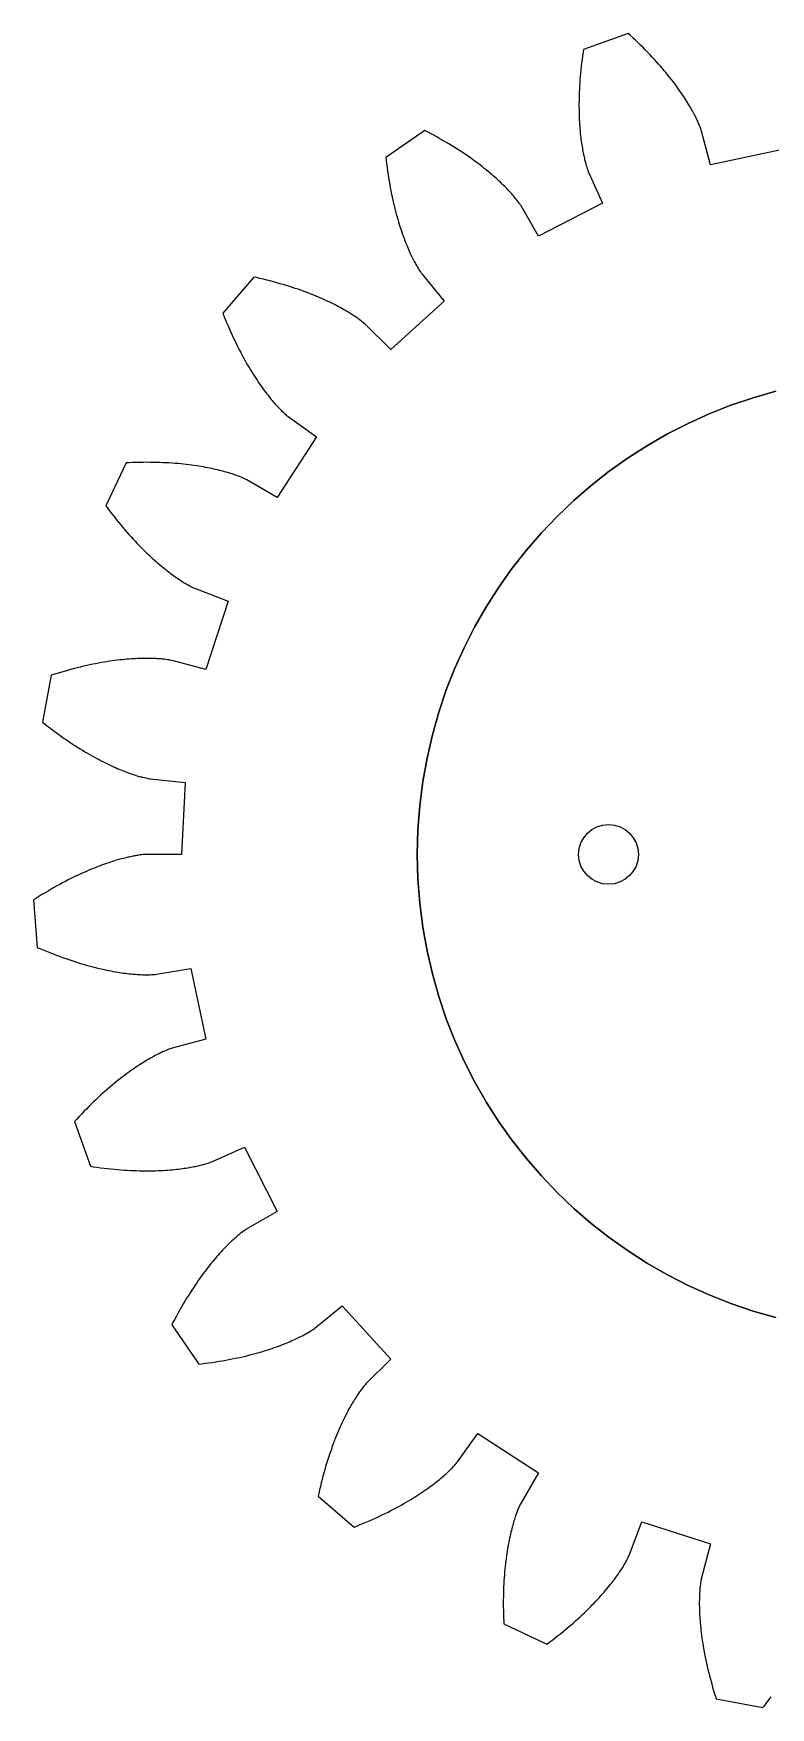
# Model space of a CAD drawing. Extents: x 0 to 3.61, y 0 to 3.61.
# Drawn here: x 0 to 1.542, y 0.019 to 3.52 of the extents above; entities that cross this region are included whole.
import ezdxf

# ---------------------------------------------------------------- set-up
doc = ezdxf.new("R2010")
doc.units = 0
doc.layers.add('1', color=1, linetype='CONTINUOUS')
doc.layers.add('Default Layer', color=1, linetype='CONTINUOUS')

msp = doc.modelspace()

# ---------------------------------------------------------------- linework, layer by layer
at = {"layer": '1'}
msp.add_lwpolyline([(1.5641, 3.2769), (1.4166, 3.2452), (1.3977, 3.3158), (1.3971, 3.3179), (1.3962, 3.3204), (1.3954, 3.3227), (1.3943, 3.3253), (1.3931, 3.3284), (1.3916, 3.3319), (1.3908, 3.3339), (1.3899, 3.3359), (1.3889, 3.338), (1.3878, 3.3402), (1.3867, 3.3425), (1.3855, 3.3449), (1.3843, 3.3474), (1.3829, 3.35), (1.3815, 3.3527), (1.38, 3.3555), (1.3785, 3.3584), (1.3768, 3.3613), (1.375, 3.3644), (1.3732, 3.3675), (1.3713, 3.3707), (1.3693, 3.3741), (1.3672, 3.3775), (1.365, 3.3809), (1.3627, 3.3845), (1.3603, 3.3881), (1.3578, 3.3919), (1.3552, 3.3957), (1.3525, 3.3995), (1.3498, 3.4035), (1.3469, 3.4075), (1.3439, 3.4116), (1.3408, 3.4157), (1.3376, 3.42), (1.3342, 3.4242), (1.3308, 3.4286), (1.3273, 3.433), (1.3236, 3.4375), (1.3198, 3.442), (1.3159, 3.4466), (1.3119, 3.4513), (1.3078, 3.456), (1.3035, 3.4608), (1.2992, 3.4656), (1.2947, 3.4704), (1.2901, 3.4753), (1.2853, 3.4803), (1.2804, 3.4853), (1.2755, 3.4903), (1.2703, 3.4954), (1.2651, 3.5005), (1.2597, 3.5057), (1.2542, 3.5109), (1.2485, 3.5161), (1.2443, 3.52), (1.1507, 3.4866), (1.1498, 3.4809), (1.1487, 3.4733), (1.1477, 3.4658), (1.1468, 3.4584), (1.146, 3.4511), (1.1452, 3.4439), (1.1445, 3.4369), (1.1439, 3.4299), (1.1434, 3.4231), (1.1429, 3.4164), (1.1425, 3.4098), (1.1422, 3.4033), (1.1419, 3.3969), (1.1417, 3.3906), (1.1415, 3.3845), (1.1414, 3.3785), (1.1413, 3.3726), (1.1413, 3.3668), (1.1414, 3.3611), (1.1415, 3.3556), (1.1416, 3.3502), (1.1418, 3.3449), (1.142, 3.3397), (1.1423, 3.3346), (1.1426, 3.3297), (1.1429, 3.3249), (1.1433, 3.3202), (1.1437, 3.3156), (1.1441, 3.3111), (1.1445, 3.3068), (1.145, 3.3026), (1.1455, 3.2985), (1.146, 3.2945), (1.1466, 3.2907), (1.1471, 3.287), (1.1477, 3.2834), (1.1483, 3.2799), (1.1488, 3.2766), (1.1494, 3.2734), (1.15, 3.2702), (1.1506, 3.2673), (1.1513, 3.2644), (1.1519, 3.2617), (1.1525, 3.2591), (1.1531, 3.2566), (1.1536, 3.2542), (1.1542, 3.2519), (1.1548, 3.2498), (1.1554, 3.2478), (1.1564, 3.2441), (1.1574, 3.2409), (1.1583, 3.2382), (1.1591, 3.236), (1.16, 3.2335), (1.1608, 3.2315), (1.1908, 3.1648), (1.0565, 3.0961), (1.02, 3.1594), (1.0188, 3.1612), (1.0173, 3.1634), (1.016, 3.1654), (1.0143, 3.1677), (1.0123, 3.1704), (1.0099, 3.1734), (1.0086, 3.175), (1.0072, 3.1767), (1.0057, 3.1785), (1.0041, 3.1803), (1.0025, 3.1823), (1.0007, 3.1843), (0.9988, 3.1864), (0.9969, 3.1886), (0.9948, 3.1908), (0.9926, 3.1931), (0.9904, 3.1955), (0.988, 3.1979), (0.9855, 3.2004), (0.9829, 3.203), (0.9802, 3.2056), (0.9775, 3.2083), (0.9745, 3.211), (0.9715, 3.2138), (0.9684, 3.2166), (0.9651, 3.2195), (0.9618, 3.2225), (0.9583, 3.2255), (0.9547, 3.2285), (0.951, 3.2316), (0.9472, 3.2348), (0.9432, 3.2379), (0.9391, 3.2411), (0.9349, 3.2444), (0.9306, 3.2477), (0.9262, 3.251), (0.9216, 3.2543), (0.9169, 3.2577), (0.9121, 3.2611), (0.9071, 3.2646), (0.9021, 3.268), (0.8968, 3.2715), (0.8915, 3.275), (0.886, 3.2785), (0.8804, 3.282), (0.8747, 3.2856), (0.8689, 3.2891), (0.8629, 3.2927), (0.8567, 3.2963), (0.8505, 3.2999), (0.8441, 3.3035), (0.8375, 3.307), (0.8309, 3.3106), (0.824, 3.3142), (0.8189, 3.3168), (0.7372, 3.2604), (0.7378, 3.2547), (0.7387, 3.2471), (0.7397, 3.2395), (0.7407, 3.2322), (0.7418, 3.2249), (0.7429, 3.2178), (0.7441, 3.2108), (0.7453, 3.2039), (0.7466, 3.1972), (0.7478, 3.1906), (0.7492, 3.1841), (0.7505, 3.1777), (0.7519, 3.1715), (0.7533, 3.1654), (0.7547, 3.1594), (0.7562, 3.1536), (0.7576, 3.1478), (0.7591, 3.1422), (0.7606, 3.1368), (0.7622, 3.1315), (0.7637, 3.1263), (0.7653, 3.1212), (0.7668, 3.1162), (0.7684, 3.1114), (0.7699, 3.1067), (0.7715, 3.1021), (0.7731, 3.0977), (0.7746, 3.0934), (0.7762, 3.0892), (0.7778, 3.0851), (0.7793, 3.0812), (0.7809, 3.0774), (0.7824, 3.0737), (0.7839, 3.0701), (0.7854, 3.0667), (0.7869, 3.0633), (0.7883, 3.0601), (0.7898, 3.057), (0.7912, 3.0541), (0.7925, 3.0512), (0.7939, 3.0485), (0.7952, 3.0459), (0.7965, 3.0434), (0.7978, 3.0411), (0.799, 3.0388), (0.8002, 3.0367), (0.8013, 3.0346), (0.8024, 3.0327), (0.8035, 3.0309), (0.8055, 3.0277), (0.8072, 3.0248), (0.8088, 3.0224), (0.8102, 3.0205), (0.8117, 3.0183), (0.813, 3.0166), (0.8592, 2.9599), (0.7473, 2.8588), (0.6956, 2.9105), (0.694, 2.9119), (0.692, 2.9137), (0.6902, 2.9152), (0.688, 2.917), (0.6853, 2.9191), (0.6823, 2.9214), (0.6806, 2.9226), (0.6788, 2.9239), (0.6769, 2.9253), (0.6749, 2.9266), (0.6728, 2.9281), (0.6705, 2.9296), (0.6682, 2.9311), (0.6657, 2.9327), (0.6632, 2.9343), (0.6605, 2.936), (0.6577, 2.9377), (0.6548, 2.9394), (0.6517, 2.9412), (0.6486, 2.943), (0.6453, 2.9448), (0.6419, 2.9467), (0.6384, 2.9486), (0.6347, 2.9505), (0.631, 2.9524), (0.6271, 2.9544), (0.6231, 2.9564), (0.6189, 2.9584), (0.6147, 2.9604), (0.6103, 2.9624), (0.6058, 2.9644), (0.6011, 2.9665), (0.5964, 2.9685), (0.5915, 2.9706), (0.5864, 2.9726), (0.5813, 2.9747), (0.576, 2.9768), (0.5706, 2.9788), (0.5651, 2.9808), (0.5594, 2.9829), (0.5536, 2.9849), (0.5477, 2.9869), (0.5416, 2.9889), (0.5354, 2.9909), (0.5291, 2.9929), (0.5226, 2.9948), (0.5161, 2.9967), (0.5093, 2.9986), (0.5025, 3.0005), (0.4955, 3.0023), (0.4884, 3.0041), (0.4812, 3.0059), (0.4738, 3.0076), (0.4663, 3.0093), (0.4607, 3.0105), (0.3963, 2.9349), (0.3984, 2.9295), (0.4013, 2.9224), (0.4041, 2.9154), (0.4071, 2.9085), (0.41, 2.9018), (0.4129, 2.8952), (0.4158, 2.8887), (0.4188, 2.8824), (0.4217, 2.8762), (0.4247, 2.8702), (0.4276, 2.8642), (0.4306, 2.8584), (0.4335, 2.8528), (0.4365, 2.8473), (0.4394, 2.8419), (0.4423, 2.8366), (0.4452, 2.8314), (0.4481, 2.8264), (0.451, 2.8215), (0.4538, 2.8168), (0.4566, 2.8122), (0.4595, 2.8077), (0.4622, 2.8033), (0.465, 2.799), (0.4677, 2.7949), (0.4704, 2.7909), (0.4731, 2.787), (0.4757, 2.7832), (0.4783, 2.7796), (0.4809, 2.7761), (0.4834, 2.7727), (0.4859, 2.7694), (0.4883, 2.7662), (0.4907, 2.7632), (0.493, 2.7602), (0.4953, 2.7574), (0.4975, 2.7547), (0.4997, 2.7521), (0.5018, 2.7496), (0.5039, 2.7472), (0.5059, 2.7449), (0.5079, 2.7427), (0.5098, 2.7407), (0.5116, 2.7387), (0.5134, 2.7368), (0.5151, 2.7351), (0.5167, 2.7334), (0.5183, 2.7319), (0.5197, 2.7304), (0.5225, 2.7277), (0.525, 2.7255), (0.5271, 2.7236), (0.5289, 2.722), (0.531, 2.7203), (0.5327, 2.719), (0.5919, 2.6762), (0.51, 2.5496), (0.4467, 2.5861), (0.4448, 2.5871), (0.4424, 2.5883), (0.4402, 2.5893), (0.4376, 2.5905), (0.4346, 2.5918), (0.431, 2.5932), (0.4291, 2.594), (0.427, 2.5947), (0.4248, 2.5956), (0.4225, 2.5964), (0.4201, 2.5972), (0.4176, 2.5981), (0.4149, 2.599), (0.4121, 2.5999), (0.4092, 2.6008), (0.4062, 2.6017), (0.403, 2.6026), (0.3998, 2.6035), (0.3964, 2.6044), (0.3928, 2.6054), (0.3892, 2.6063), (0.3854, 2.6072), (0.3816, 2.6081), (0.3775, 2.609), (0.3734, 2.6099), (0.3691, 2.6108), (0.3648, 2.6117), (0.3602, 2.6125), (0.3556, 2.6134), (0.3508, 2.6142), (0.346, 2.615), (0.341, 2.6158), (0.3358, 2.6165), (0.3306, 2.6172), (0.3252, 2.6179), (0.3197, 2.6186), (0.314, 2.6192), (0.3083, 2.6198), (0.3024, 2.6203), (0.2964, 2.6208), (0.2903, 2.6213), (0.284, 2.6217), (0.2777, 2.622), (0.2712, 2.6223), (0.2645, 2.6226), (0.2578, 2.6228), (0.251, 2.6229), (0.244, 2.623), (0.2369, 2.6231), (0.2297, 2.623), (0.2223, 2.6229), (0.2149, 2.6228), (0.2073, 2.6226), (0.1996, 2.6222), (0.1939, 2.622), (0.1513, 2.5322), (0.1547, 2.5276), (0.1593, 2.5214), (0.1639, 2.5154), (0.1685, 2.5096), (0.1731, 2.5038), (0.1776, 2.4982), (0.1821, 2.4927), (0.1866, 2.4874), (0.191, 2.4822), (0.1955, 2.4771), (0.1998, 2.4721), (0.2042, 2.4673), (0.2085, 2.4626), (0.2128, 2.458), (0.217, 2.4535), (0.2212, 2.4492), (0.2253, 2.445), (0.2294, 2.4409), (0.2334, 2.4369), (0.2374, 2.433), (0.2413, 2.4293), (0.2452, 2.4257), (0.249, 2.4222), (0.2528, 2.4188), (0.2565, 2.4155), (0.2602, 2.4123), (0.2637, 2.4093), (0.2673, 2.4063), (0.2707, 2.4035), (0.2741, 2.4007), (0.2774, 2.3981), (0.2806, 2.3955), (0.2838, 2.3931), (0.2869, 2.3908), (0.2899, 2.3885), (0.2929, 2.3864), (0.2957, 2.3844), (0.2985, 2.3824), (0.3012, 2.3805), (0.3038, 2.3788), (0.3064, 2.3771), (0.3088, 2.3755), (0.3112, 2.374), (0.3134, 2.3726), (0.3156, 2.3712), (0.3177, 2.37), (0.3197, 2.3688), (0.3216, 2.3677), (0.3235, 2.3667), (0.3268, 2.3648), (0.3298, 2.3633), (0.3323, 2.362), (0.3345, 2.3609), (0.3369, 2.3598), (0.3389, 2.359), (0.4072, 2.333), (0.3609, 2.1895), (0.2902, 2.2084), (0.2882, 2.2089), (0.2855, 2.2094), (0.2832, 2.2098), (0.2803, 2.2103), (0.277, 2.2107), (0.2733, 2.2112), (0.2712, 2.2114), (0.269, 2.2116), (0.2667, 2.2118), (0.2642, 2.212), (0.2617, 2.2122), (0.259, 2.2124), (0.2562, 2.2126), (0.2533, 2.2127), (0.2502, 2.2128), (0.2471, 2.2129), (0.2438, 2.213), (0.2404, 2.213), (0.2369, 2.2131), (0.2332, 2.213), (0.2295, 2.213), (0.2256, 2.2129), (0.2216, 2.2128), (0.2175, 2.2126), (0.2133, 2.2124), (0.2089, 2.2122), (0.2045, 2.2119), (0.1999, 2.2115), (0.1952, 2.2111), (0.1904, 2.2107), (0.1855, 2.2102), (0.1804, 2.2097), (0.1753, 2.209), (0.17, 2.2084), (0.1646, 2.2076), (0.1591, 2.2069), (0.1535, 2.206), (0.1478, 2.2051), (0.142, 2.2041), (0.1361, 2.203), (0.13, 2.2018), (0.1239, 2.2006), (0.1177, 2.1993), (0.1113, 2.1979), (0.1049, 2.1965), (0.0983, 2.1949), (0.0916, 2.1933), (0.0849, 2.1916), (0.078, 2.1898), (0.071, 2.1879), (0.064, 2.1859), (0.0568, 2.1838), (0.0496, 2.1816), (0.0422, 2.1793), (0.0368, 2.1776), (0.0188, 2.0799), (0.0233, 2.0763), (0.0294, 2.0715), (0.0354, 2.0669), (0.0413, 2.0624), (0.0472, 2.0581), (0.0531, 2.0538), (0.0588, 2.0497), (0.0645, 2.0457), (0.0702, 2.0418), (0.0758, 2.038), (0.0813, 2.0344), (0.0867, 2.0308), (0.0921, 2.0274), (0.0974, 2.0241), (0.1027, 2.0209), (0.1078, 2.0177), (0.1129, 2.0147), (0.1179, 2.0119), (0.1229, 2.0091), (0.1277, 2.0064), (0.1325, 2.0038), (0.1372, 2.0013), (0.1418, 1.9989), (0.1463, 1.9966), (0.1507, 1.9944), (0.155, 1.9922), (0.1593, 1.9902), (0.1634, 1.9883), (0.1675, 1.9864), (0.1715, 1.9846), (0.1754, 1.9829), (0.1792, 1.9813), (0.1828, 1.9798), (0.1864, 1.9783), (0.1899, 1.977), (0.1933, 1.9757), (0.1966, 1.9744), (0.1998, 1.9733), (0.2029, 1.9722), (0.2059, 1.9711), (0.2088, 1.9702), (0.2116, 1.9693), (0.2142, 1.9684), (0.2168, 1.9676), (0.2193, 1.9669), (0.2216, 1.9662), (0.2238, 1.9656), (0.226, 1.965), (0.228, 1.9645), (0.2317, 1.9636), (0.235, 1.9629), (0.2378, 1.9623), (0.2401, 1.9618), (0.2427, 1.9614), (0.2449, 1.9611), (0.3176, 1.9537), (0.31, 1.803), (0.2369, 1.803), (0.2347, 1.803), (0.2321, 1.8028), (0.2297, 1.8026), (0.2268, 1.8023), (0.2235, 1.8019), (0.2197, 1.8013), (0.2177, 1.801), (0.2155, 1.8007), (0.2132, 1.8003), (0.2108, 1.7998), (0.2083, 1.7994), (0.2057, 1.7988), (0.2029, 1.7983), (0.2001, 1.7976), (0.1971, 1.797), (0.194, 1.7962), (0.1908, 1.7955), (0.1875, 1.7946), (0.1841, 1.7937), (0.1806, 1.7928), (0.177, 1.7918), (0.1733, 1.7907), (0.1695, 1.7895), (0.1655, 1.7883), (0.1615, 1.787), (0.1574, 1.7856), (0.1531, 1.7842), (0.1488, 1.7827), (0.1444, 1.7811), (0.1398, 1.7794), (0.1352, 1.7777), (0.1305, 1.7758), (0.1256, 1.7739), (0.1207, 1.7719), (0.1157, 1.7698), (0.1106, 1.7676), (0.1055, 1.7653), (0.1002, 1.763), (0.0948, 1.7605), (0.0894, 1.7579), (0.0838, 1.7553), (0.0782, 1.7525), (0.0725, 1.7496), (0.0667, 1.7466), (0.0609, 1.7435), (0.0549, 1.7404), (0.0489, 1.7371), (0.0428, 1.7337), (0.0367, 1.7301), (0.0305, 1.7265), (0.0242, 1.7227), (0.0178, 1.7189), (0.0113, 1.7149), (0.0048, 1.7108), (0, 1.7077), (0.008, 1.6086), (0.0132, 1.6063), (0.0203, 1.6033), (0.0273, 1.6004), (0.0342, 1.5976), (0.0411, 1.5949), (0.0478, 1.5923), (0.0544, 1.5899), (0.061, 1.5875), (0.0674, 1.5852), (0.0738, 1.583), (0.0801, 1.5809), (0.0863, 1.5789), (0.0924, 1.5769), (0.0983, 1.5751), (0.1042, 1.5733), (0.11, 1.5717), (0.1157, 1.5701), (0.1213, 1.5686), (0.1268, 1.5672), (0.1322, 1.5658), (0.1374, 1.5646), (0.1426, 1.5634), (0.1477, 1.5622), (0.1526, 1.5612), (0.1575, 1.5602), (0.1622, 1.5593), (0.1668, 1.5584), (0.1714, 1.5576), (0.1758, 1.5569), (0.1801, 1.5562), (0.1843, 1.5555), (0.1883, 1.555), (0.1923, 1.5544), (0.1961, 1.554), (0.1999, 1.5535), (0.2035, 1.5532), (0.207, 1.5528), (0.2104, 1.5525), (0.2137, 1.5523), (0.2168, 1.552), (0.2198, 1.5518), (0.2228, 1.5517), (0.2256, 1.5516), (0.2282, 1.5515), (0.2308, 1.5514), (0.2333, 1.5514), (0.2356, 1.5513), (0.2378, 1.5513), (0.2399, 1.5514), (0.2437, 1.5514), (0.247, 1.5516), (0.2499, 1.5517), (0.2523, 1.5519), (0.2549, 1.5521), (0.2571, 1.5524), (0.3292, 1.5641), (0.3609, 1.4166), (0.2902, 1.3977), (0.2882, 1.3971), (0.2857, 1.3962), (0.2834, 1.3954), (0.2807, 1.3943), (0.2776, 1.3931), (0.2741, 1.3916), (0.2722, 1.3908), (0.2702, 1.3899), (0.2681, 1.3889), (0.2659, 1.3878), (0.2636, 1.3867), (0.2612, 1.3855), (0.2587, 1.3843), (0.2561, 1.3829), (0.2534, 1.3815), (0.2506, 1.38), (0.2477, 1.3785), (0.2448, 1.3768), (0.2417, 1.375), (0.2386, 1.3732), (0.2353, 1.3713), (0.232, 1.3693), (0.2286, 1.3672), (0.2251, 1.365), (0.2216, 1.3627), (0.2179, 1.3603), (0.2142, 1.3578), (0.2104, 1.3552), (0.2065, 1.3525), (0.2026, 1.3498), (0.1986, 1.3469), (0.1945, 1.3439), (0.1903, 1.3408), (0.1861, 1.3376), (0.1818, 1.3342), (0.1775, 1.3308), (0.1731, 1.3273), (0.1686, 1.3236), (0.164, 1.3198), (0.1594, 1.3159), (0.1548, 1.3119), (0.1501, 1.3078), (0.1453, 1.3035), (0.1405, 1.2992), (0.1356, 1.2947), (0.1307, 1.2901), (0.1258, 1.2853), (0.1208, 1.2804), (0.1157, 1.2755), (0.1107, 1.2703), (0.1055, 1.2651), (0.1004, 1.2597), (0.0952, 1.2542), (0.09, 1.2485), (0.0861, 1.2443), (0.1195, 1.1507), (0.1251, 1.1498), (0.1328, 1.1487), (0.1403, 1.1477), (0.1477, 1.1468), (0.1549, 1.146), (0.1621, 1.1452), (0.1692, 1.1445), (0.1761, 1.1439), (0.183, 1.1434), (0.1897, 1.1429), (0.1963, 1.1425), (0.2028, 1.1422), (0.2092, 1.1419), (0.2154, 1.1417), (0.2216, 1.1415), (0.2276, 1.1414), (0.2335, 1.1413), (0.2393, 1.1413), (0.2449, 1.1414), (0.2505, 1.1415), (0.2559, 1.1416), (0.2612, 1.1418), (0.2664, 1.142), (0.2715, 1.1423), (0.2764, 1.1426), (0.2812, 1.1429), (0.2859, 1.1433), (0.2905, 1.1437), (0.2949, 1.1441), (0.2993, 1.1445), (0.3035, 1.145), (0.3076, 1.1455), (0.3115, 1.146), (0.3154, 1.1466), (0.3191, 1.1471), (0.3227, 1.1477), (0.3261, 1.1483), (0.3295, 1.1488), (0.3327, 1.1494), (0.3358, 1.15), (0.3388, 1.1506), (0.3417, 1.1513), (0.3444, 1.1519), (0.347, 1.1525), (0.3495, 1.1531), (0.3519, 1.1536), (0.3541, 1.1542), (0.3563, 1.1548), (0.3583, 1.1554), (0.3619, 1.1564), (0.3651, 1.1574), (0.3679, 1.1583), (0.3701, 1.1591), (0.3726, 1.16), (0.3746, 1.1608), (0.4413, 1.1908), (0.51, 1.0565), (0.4467, 1.02), (0.4449, 1.0188), (0.4427, 1.0173), (0.4407, 1.016), (0.4384, 1.0143), (0.4357, 1.0123), (0.4327, 1.0099), (0.4311, 1.0086), (0.4294, 1.0072), (0.4276, 1.0057), (0.4257, 1.0041), (0.4238, 1.0025), (0.4218, 1.0007), (0.4197, 0.9988), (0.4175, 0.9969), (0.4153, 0.9948), (0.413, 0.9926), (0.4106, 0.9904), (0.4082, 0.988), (0.4057, 0.9855), (0.4031, 0.9829), (0.4005, 0.9802), (0.3978, 0.9775), (0.3951, 0.9745), (0.3923, 0.9715), (0.3894, 0.9684), (0.3865, 0.9651), (0.3836, 0.9618), (0.3806, 0.9583), (0.3775, 0.9547), (0.3745, 0.951), (0.3713, 0.9472), (0.3681, 0.9432), (0.3649, 0.9391), (0.3617, 0.9349), (0.3584, 0.9306), (0.3551, 0.9262), (0.3517, 0.9216), (0.3484, 0.9169), (0.3449, 0.9121), (0.3415, 0.9071), (0.3381, 0.9021), (0.3346, 0.8968), (0.3311, 0.8915), (0.3276, 0.886), (0.324, 0.8804), (0.3205, 0.8747), (0.3169, 0.8689), (0.3134, 0.8629), (0.3098, 0.8567), (0.3062, 0.8505), (0.3026, 0.8441), (0.299, 0.8375), (0.2955, 0.8309), (0.2919, 0.824), (0.2892, 0.8189), (0.3457, 0.7372), (0.3514, 0.7378), (0.359, 0.7387), (0.3665, 0.7397), (0.3739, 0.7407), (0.3812, 0.7418), (0.3883, 0.7429), (0.3953, 0.7441), (0.4022, 0.7453), (0.4089, 0.7466), (0.4155, 0.7478), (0.422, 0.7492), (0.4284, 0.7505), (0.4346, 0.7519), (0.4407, 0.7533), (0.4467, 0.7547), (0.4525, 0.7562), (0.4582, 0.7576), (0.4638, 0.7591), (0.4693, 0.7606), (0.4746, 0.7622), (0.4798, 0.7637), (0.4849, 0.7653), (0.4898, 0.7668), (0.4947, 0.7684), (0.4994, 0.7699), (0.5039, 0.7715), (0.5084, 0.7731), (0.5127, 0.7746), (0.5169, 0.7762), (0.5209, 0.7778), (0.5249, 0.7793), (0.5287, 0.7809), (0.5324, 0.7824), (0.536, 0.7839), (0.5394, 0.7854), (0.5427, 0.7869), (0.5459, 0.7883), (0.549, 0.7898), (0.552, 0.7912), (0.5548, 0.7925), (0.5575, 0.7939), (0.5602, 0.7952), (0.5626, 0.7965), (0.565, 0.7978), (0.5673, 0.799), (0.5694, 0.8002), (0.5714, 0.8013), (0.5733, 0.8024), (0.5751, 0.8035), (0.5784, 0.8055), (0.5812, 0.8072), (0.5836, 0.8088), (0.5856, 0.8102), (0.5878, 0.8117), (0.5895, 0.813), (0.6461, 0.8592), (0.7473, 0.7473), (0.6956, 0.6956), (0.6941, 0.694), (0.6924, 0.692), (0.6908, 0.6902), (0.689, 0.688), (0.687, 0.6853), (0.6847, 0.6823), (0.6834, 0.6806), (0.6822, 0.6788), (0.6808, 0.6769), (0.6794, 0.6749), (0.678, 0.6728), (0.6765, 0.6705), (0.675, 0.6682), (0.6734, 0.6657), (0.6717, 0.6632), (0.6701, 0.6605), (0.6684, 0.6577), (0.6666, 0.6548), (0.6649, 0.6517), (0.6631, 0.6486), (0.6612, 0.6453), (0.6594, 0.6419), (0.6575, 0.6384), (0.6556, 0.6347), (0.6536, 0.631), (0.6517, 0.6271), (0.6497, 0.6231), (0.6477, 0.6189), (0.6457, 0.6147), (0.6437, 0.6103), (0.6416, 0.6058), (0.6396, 0.6011), (0.6375, 0.5964), (0.6355, 0.5915), (0.6334, 0.5864), (0.6314, 0.5813), (0.6293, 0.576), (0.6273, 0.5706), (0.6252, 0.5651), (0.6232, 0.5594), (0.6212, 0.5536), (0.6192, 0.5477), (0.6172, 0.5416), (0.6152, 0.5354), (0.6132, 0.5291), (0.6113, 0.5226), (0.6094, 0.5161), (0.6075, 0.5093), (0.6056, 0.5025), (0.6038, 0.4955), (0.6019, 0.4884), (0.6002, 0.4812), (0.5984, 0.4738), (0.5967, 0.4663), (0.5955, 0.4607), (0.6712, 0.3963), (0.6765, 0.3984), (0.6837, 0.4013), (0.6907, 0.4041), (0.6975, 0.4071), (0.7043, 0.41), (0.7109, 0.4129), (0.7173, 0.4158), (0.7237, 0.4188), (0.7298, 0.4217), (0.7359, 0.4247), (0.7418, 0.4276), (0.7476, 0.4306), (0.7533, 0.4335), (0.7588, 0.4365), (0.7642, 0.4394), (0.7695, 0.4423), (0.7746, 0.4452), (0.7796, 0.4481), (0.7845, 0.451), (0.7893, 0.4538), (0.7939, 0.4566), (0.7984, 0.4595), (0.8028, 0.4622), (0.807, 0.465), (0.8112, 0.4677), (0.8152, 0.4704), (0.8191, 0.4731), (0.8228, 0.4757), (0.8265, 0.4783), (0.83, 0.4809), (0.8334, 0.4834), (0.8367, 0.4859), (0.8399, 0.4883), (0.8429, 0.4907), (0.8459, 0.493), (0.8487, 0.4953), (0.8514, 0.4975), (0.854, 0.4997), (0.8565, 0.5018), (0.8589, 0.5039), (0.8612, 0.5059), (0.8633, 0.5079), (0.8654, 0.5098), (0.8674, 0.5116), (0.8692, 0.5134), (0.871, 0.5151), (0.8727, 0.5167), (0.8742, 0.5183), (0.8757, 0.5197), (0.8783, 0.5225), (0.8806, 0.525), (0.8825, 0.5271), (0.8841, 0.5289), (0.8858, 0.531), (0.8871, 0.5327), (0.9298, 0.5919), (1.0565, 0.51), (1.02, 0.4467), (1.019, 0.4448), (1.0178, 0.4424), (1.0168, 0.4402), (1.0156, 0.4376), (1.0143, 0.4346), (1.0129, 0.431), (1.0121, 0.4291), (1.0113, 0.427), (1.0105, 0.4248), (1.0097, 0.4225), (1.0088, 0.4201), (1.008, 0.4176), (1.0071, 0.4149), (1.0062, 0.4121), (1.0053, 0.4092), (1.0044, 0.4062), (1.0035, 0.403), (1.0026, 0.3998), (1.0016, 0.3964), (1.0007, 0.3928), (0.9998, 0.3892), (0.9989, 0.3854), (0.998, 0.3816), (0.997, 0.3775), (0.9961, 0.3734), (0.9953, 0.3691), (0.9944, 0.3648), (0.9935, 0.3602), (0.9927, 0.3556), (0.9919, 0.3508), (0.9911, 0.346), (0.9903, 0.341), (0.9896, 0.3358), (0.9888, 0.3306), (0.9882, 0.3252), (0.9875, 0.3197), (0.9869, 0.314), (0.9863, 0.3083), (0.9858, 0.3024), (0.9853, 0.2964), (0.9848, 0.2903), (0.9844, 0.284), (0.984, 0.2777), (0.9837, 0.2712), (0.9835, 0.2645), (0.9833, 0.2578), (0.9831, 0.251), (0.983, 0.244), (0.983, 0.2369), (0.983, 0.2297), (0.9831, 0.2223), (0.9833, 0.2149), (0.9835, 0.2073), (0.9838, 0.1996), (0.9841, 0.1939), (1.0739, 0.1513), (1.0785, 0.1547), (1.0846, 0.1593), (1.0906, 0.1639), (1.0965, 0.1685), (1.1023, 0.1731), (1.1079, 0.1776), (1.1134, 0.1821), (1.1187, 0.1866), (1.1239, 0.191), (1.129, 0.1955), (1.134, 0.1998), (1.1388, 0.2042), (1.1435, 0.2085), (1.1481, 0.2128), (1.1526, 0.217), (1.1569, 0.2212), (1.1611, 0.2253), (1.1652, 0.2294), (1.1692, 0.2334), (1.173, 0.2374), (1.1768, 0.2413), (1.1804, 0.2452), (1.1839, 0.249), (1.1873, 0.2528), (1.1906, 0.2565), (1.1937, 0.2602), (1.1968, 0.2637), (1.1998, 0.2673), (1.2026, 0.2707), (1.2053, 0.2741), (1.208, 0.2774), (1.2105, 0.2806), (1.213, 0.2838), (1.2153, 0.2869), (1.2175, 0.2899), (1.2197, 0.2929), (1.2217, 0.2957), (1.2237, 0.2985), (1.2255, 0.3012), (1.2273, 0.3038), (1.229, 0.3064), (1.2306, 0.3088), (1.2321, 0.3112), (1.2335, 0.3134), (1.2348, 0.3156), (1.2361, 0.3177), (1.2373, 0.3197), (1.2384, 0.3216), (1.2394, 0.3235), (1.2413, 0.3268), (1.2428, 0.3298), (1.2441, 0.3323), (1.2451, 0.3345), (1.2463, 0.3369), (1.2471, 0.3389), (1.273, 0.4072), (1.4166, 0.3609), (1.3977, 0.2902), (1.3972, 0.2882), (1.3967, 0.2855), (1.3963, 0.2832), (1.3958, 0.2803), (1.3954, 0.277), (1.3949, 0.2733), (1.3947, 0.2712), (1.3944, 0.269), (1.3942, 0.2667), (1.394, 0.2642), (1.3938, 0.2617), (1.3937, 0.259), (1.3935, 0.2562), (1.3934, 0.2533), (1.3932, 0.2502), (1.3931, 0.2471), (1.3931, 0.2438), (1.393, 0.2404), (1.393, 0.2369), (1.393, 0.2332), (1.3931, 0.2295), (1.3932, 0.2256), (1.3933, 0.2216), (1.3935, 0.2175), (1.3937, 0.2133), (1.3939, 0.2089), (1.3942, 0.2045), (1.3945, 0.1999), (1.3949, 0.1952), (1.3954, 0.1904), (1.3959, 0.1855), (1.3964, 0.1804), (1.397, 0.1753), (1.3977, 0.17), (1.3984, 0.1646), (1.3992, 0.1591), (1.4001, 0.1535), (1.401, 0.1478), (1.402, 0.142), (1.4031, 0.1361), (1.4042, 0.13), (1.4055, 0.1239), (1.4068, 0.1177), (1.4081, 0.1113), (1.4096, 0.1049), (1.4111, 0.0983), (1.4128, 0.0916), (1.4145, 0.0849), (1.4163, 0.078), (1.4182, 0.071), (1.4202, 0.064), (1.4223, 0.0568), (1.4244, 0.0496), (1.4267, 0.0422), (1.4285, 0.0368), (1.5262, 0.0188), (1.5298, 0.0233), (1.5345, 0.0294), (1.5392, 0.0354), (1.5436, 0.0413)], dxfattribs=at)
at = {"layer": 'Default Layer'}
for points in [[(1.5531, 0.8345), (1.5057, 0.848), (1.4592, 0.8637), (1.4138, 0.8816), (1.3695, 0.9016), (1.3264, 0.9237), (1.2845, 0.9478), (1.2439, 0.9738), (1.2047, 1.0017), (1.1669, 1.0314), (1.1307, 1.0628), (1.0959, 1.0959), (1.0628, 1.1307), (1.0314, 1.1669), (1.0017, 1.2047), (0.9738, 1.2439), (0.9478, 1.2845), (0.9237, 1.3264), (0.9016, 1.3695), (0.8816, 1.4138), (0.8637, 1.4592), (0.848, 1.5057), (0.8345, 1.5531), (0.8234, 1.6015), (0.8146, 1.6507), (0.8082, 1.7008), (0.8043, 1.7516), (0.803, 1.803), (0.803, 1.803), (0.8043, 1.8545), (0.8082, 1.9053), (0.8146, 1.9553), (0.8234, 2.0046), (0.8345, 2.053), (0.848, 2.1004), (0.8637, 2.1469), (0.8816, 2.1923), (0.9016, 2.2366), (0.9237, 2.2797), (0.9478, 2.3216), (0.9738, 2.3621), (1.0017, 2.4014), (1.0314, 2.4391), (1.0628, 2.4754), (1.0959, 2.5101), (1.1307, 2.5433), (1.1669, 2.5747), (1.2047, 2.6044), (1.2439, 2.6323), (1.2845, 2.6583), (1.3264, 2.6823), (1.3695, 2.7044), (1.4138, 2.7245), (1.4592, 2.7424), (1.5057, 2.7581), (1.5531, 2.7716)], [(1.5531, 2.7716), (1.5057, 2.7581), (1.4592, 2.7424), (1.4138, 2.7245), (1.3695, 2.7044), (1.3264, 2.6823), (1.2845, 2.6583), (1.2439, 2.6323), (1.2047, 2.6044), (1.1669, 2.5747), (1.1307, 2.5433), (1.0959, 2.5101), (1.0628, 2.4754), (1.0314, 2.4391), (1.0017, 2.4014), (0.9738, 2.3621), (0.9478, 2.3216), (0.9237, 2.2797), (0.9016, 2.2366), (0.8816, 2.1923), (0.8637, 2.1469), (0.848, 2.1004), (0.8345, 2.053), (0.8234, 2.0046), (0.8146, 1.9553), (0.8082, 1.9053), (0.8043, 1.8545), (0.803, 1.803), (0.8043, 1.7516), (0.8082, 1.7008), (0.8146, 1.6507), (0.8234, 1.6015), (0.8345, 1.5531), (0.848, 1.5057), (0.8637, 1.4592), (0.8816, 1.4138), (0.9016, 1.3695), (0.9237, 1.3264), (0.9478, 1.2845), (0.9738, 1.2439), (1.0017, 1.2047), (1.0314, 1.1669), (1.0628, 1.1307), (1.0959, 1.0959), (1.1307, 1.0628), (1.1669, 1.0314), (1.2047, 1.0017), (1.2439, 0.9738), (1.2845, 0.9478), (1.3264, 0.9237), (1.3695, 0.9016), (1.4138, 0.8816), (1.4592, 0.8637), (1.5057, 0.848), (1.5531, 0.8345)]]:
    msp.add_lwpolyline(points, dxfattribs=at)
msp.add_lwpolyline([(1.1405, 1.803), (1.1418, 1.8156), (1.1454, 1.8274), (1.1512, 1.838), (1.1588, 1.8472), (1.1681, 1.8549), (1.1787, 1.8606), (1.1904, 1.8643), (1.203, 1.8655), (1.2156, 1.8643), (1.2274, 1.8606), (1.238, 1.8549), (1.2472, 1.8472), (1.2549, 1.838), (1.2606, 1.8274), (1.2643, 1.8156), (1.2655, 1.803), (1.2643, 1.7904), (1.2606, 1.7787), (1.2549, 1.7681), (1.2472, 1.7588), (1.238, 1.7512), (1.2274, 1.7454), (1.2156, 1.7418), (1.203, 1.7405), (1.1904, 1.7418), (1.1787, 1.7454), (1.1681, 1.7512), (1.1588, 1.7588), (1.1512, 1.7681), (1.1454, 1.7787), (1.1418, 1.7904), (1.1405, 1.803)], close=True, dxfattribs=at)

doc.saveas('drawing.dxf')
